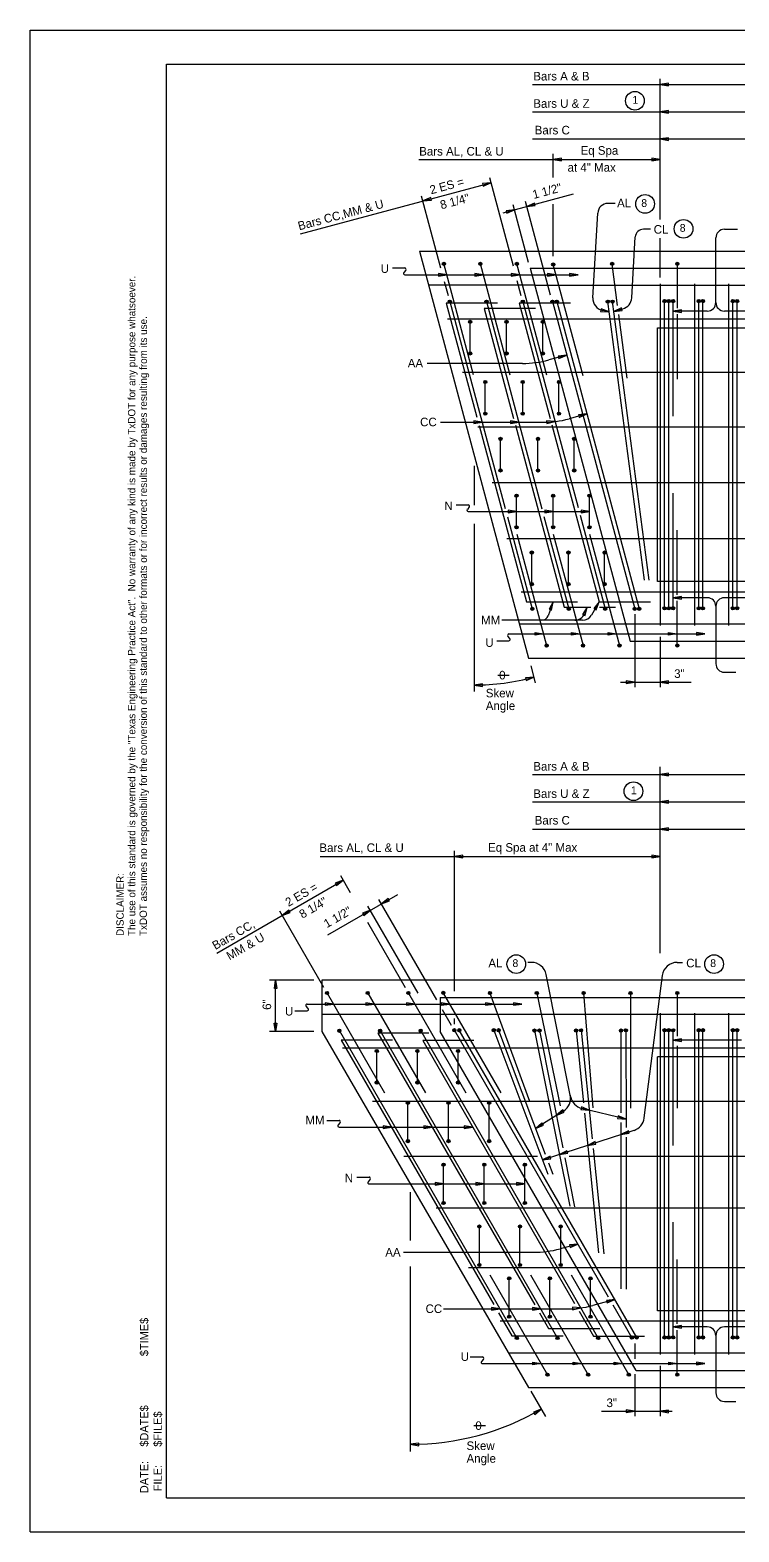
# Model space of a CAD drawing. Extents: x 1000 to 1069, y 1000 to 1045.
# Drawn here: x 1035 to 1045.38, y 1000 to 1022 of the extents above; entities that cross this region are included whole.
import ezdxf

# ---------------------------------------------------------------- set-up
doc = ezdxf.new("R2010")
doc.units = 0
for name, color, linetype in [('D_SHEET', 7, 'Continuous'), ('D_SHEET_TXT_SUB_CODE', 7, 'Continuous'), ('Working Level 1', 7, 'Continuous')]:
    doc.layers.add(name, color=color, linetype=linetype)

msp = doc.modelspace()

# ---------------------------------------------------------------- linework, layer by layer
at = {"layer": 'D_SHEET'}
for p, q in [((1035, 1022), (1069, 1022)), ((1035, 1000), (1035, 1022)), ((1037, 1000.5), (1037, 1021.5)), ((1037, 1021.5), (1068.5, 1021.5)), ((1037, 1000.5), (1068.5, 1000.5)), ((1035, 1000), (1069, 1000))]:
    msp.add_line(p, q, dxfattribs=at)
at = {"layer": 'Working Level 1'}
for p, q in [((1044.23, 1019.224), (1044.23, 1021.287)), ((1042.359, 1021.204), (1055.441, 1021.204)), ((1042.359, 1020.804), (1055.441, 1020.804)), ((1042.359, 1020.404), (1054.947, 1020.404)), ((1042.662, 1019.842), (1042.662, 1020.186)), ((1040.693, 1020.104), (1044.23, 1020.104)), ((1038.963, 1019.016), (1041.75, 1019.763)), ((1042.078, 1018.539), (1041.731, 1019.835)), ((1041.017, 1018.514), (1040.735, 1019.568)), ((1041.929, 1019.322), (1042.96, 1019.599)), ((1042.624, 1018.117), (1042.256, 1019.49)), ((1042.301, 1018.597), (1042.075, 1019.441)), ((1042.662, 1018.69), (1042.662, 1019.45)), ((1043.241, 1018.079), (1043.314, 1019.318)), ((1043.569, 1019.46), (1043.463, 1019.46)), ((1044.085, 1019.082), (1043.983, 1019.082)), ((1045.168, 1019.082), (1045.36, 1019.082)), ((1043.811, 1018.078), (1043.863, 1018.969)), ((1044.23, 1018.377), (1044.23, 1018.951)), ((1045.043, 1018.008), (1045.043, 1018.957)), ((1040.704, 1018.763), (1042.302, 1012.797)), ((1040.704, 1018.763), (1055.075, 1018.763)), ((1040.309, 1018.516), (1040.487, 1018.516)), ((1040.503, 1018.483), (1040.473, 1018.448)), ((1040.488, 1018.416), (1043.025, 1018.416)), ((1041.496, 1016.95), (1041.06, 1018.58)), ((1042.032, 1016.945), (1041.595, 1018.575)), ((1042.566, 1016.945), (1042.129, 1018.575)), ((1042.324, 1018.512), (1043.788, 1013.048)), ((1042.324, 1018.512), (1055.075, 1018.512)), ((1043.098, 1016.936), (1042.662, 1018.566)), ((1043.605, 1017.966), (1043.525, 1018.575)), ((1044.479, 1018.575), (1044.479, 1017.928)), ((1042.391, 1018.262), (1040.838, 1018.262)), ((1041.127, 1018.105), (1041.071, 1018.312)), ((1042.194, 1018.106), (1042.136, 1018.324)), ((1042.391, 1018.262), (1055.075, 1018.262)), ((1044.23, 1018.28), (1044.23, 1013.279)), ((1044.73, 1018.28), (1044.73, 1013.279)), ((1045.23, 1018.28), (1045.23, 1013.279)), ((1041.846, 1017.998), (1041.095, 1017.998)), ((1041.095, 1017.998), (1041.543, 1016.328)), ((1041.149, 1018.022), (1041.96, 1014.993)), ((1041.683, 1018.022), (1042.495, 1014.989)), ((1042.913, 1017.998), (1042.163, 1017.998)), ((1042.163, 1017.998), (1042.615, 1016.311)), ((1042.217, 1018.022), (1043.025, 1015.004)), ((1042.649, 1018.022), (1043.855, 1013.522)), ((1042.715, 1018.022), (1043.921, 1013.522)), ((1043.998, 1013.942), (1043.46, 1018.022)), ((1044.067, 1013.942), (1043.53, 1018.022)), ((1044.292, 1013.53), (1044.292, 1018.03)), ((1044.354, 1013.53), (1044.354, 1018.03)), ((1044.417, 1016.342), (1044.417, 1018.029)), ((1044.793, 1013.53), (1044.793, 1018.03)), ((1044.855, 1013.53), (1044.855, 1018.03)), ((1045.293, 1013.53), (1045.293, 1018.03)), ((1045.355, 1013.53), (1045.355, 1018.03)), ((1041.114, 1017.771), (1055.075, 1017.771)), ((1041.445, 1017.263), (1041.445, 1017.726)), ((1042.4, 1017.92), (1041.65, 1017.92)), ((1041.65, 1017.92), (1042.08, 1016.312)), ((1041.978, 1017.263), (1041.978, 1017.726)), ((1042.51, 1017.263), (1042.51, 1017.726)), ((1043.48, 1017.874), (1043.387, 1017.892)), ((1043.549, 1017.878), (1043.681, 1017.916)), ((1043.745, 1016.902), (1043.623, 1017.831)), ((1044.918, 1017.883), (1044.417, 1017.883)), ((1044.479, 1017.838), (1044.479, 1016.887)), ((1046.579, 1017.883), (1045.168, 1017.883)), ((1044.187, 1013.92), (1044.187, 1017.639)), ((1044.187, 1017.639), (1054.435, 1017.639)), ((1042.21, 1017.117), (1040.818, 1017.117)), ((1042.859, 1017.238), (1042.598, 1017.168)), ((1041.335, 1016.99), (1055.075, 1016.99)), ((1041.667, 1016.381), (1041.667, 1016.844)), ((1042.215, 1016.381), (1042.215, 1016.844)), ((1042.746, 1016.381), (1042.746, 1016.844)), ((1041.011, 1016.254), (1042.506, 1016.254)), ((1041.558, 1016.188), (1055.075, 1016.188)), ((1041.576, 1016.205), (1042.268, 1013.622)), ((1042.107, 1016.212), (1042.822, 1013.545)), ((1042.639, 1016.219), (1043.335, 1013.623)), ((1043.156, 1016.376), (1042.894, 1016.306)), ((1041.89, 1015.549), (1041.89, 1016.011)), ((1042.438, 1015.549), (1042.438, 1016.011)), ((1042.969, 1015.549), (1042.969, 1016.011)), ((1041.503, 1015.616), (1041.503, 1015.042)), ((1041.769, 1015.371), (1055.075, 1015.371)), ((1042.125, 1014.716), (1042.125, 1015.179)), ((1042.661, 1014.716), (1042.661, 1015.179)), ((1043.192, 1014.716), (1043.192, 1015.179)), ((1044.417, 1013.531), (1044.417, 1015.218)), ((1041.239, 1015.047), (1041.418, 1015.047)), ((1041.433, 1015.014), (1041.404, 1014.979)), ((1041.419, 1014.947), (1043.191, 1014.947)), ((1041.994, 1014.869), (1042.355, 1013.522)), ((1042.526, 1014.876), (1042.889, 1013.522)), ((1043.055, 1014.894), (1043.422, 1013.522)), ((1041.503, 1014.769), (1041.503, 1012.31)), ((1044.479, 1013.728), (1044.479, 1014.673)), ((1041.98, 1014.553), (1055.075, 1014.553)), ((1042.128, 1014.615), (1042.565, 1012.985)), ((1042.662, 1014.615), (1043.098, 1012.984)), ((1043.195, 1014.615), (1043.632, 1012.984)), ((1042.347, 1013.884), (1042.347, 1014.346)), ((1042.884, 1013.884), (1042.884, 1014.346)), ((1043.415, 1013.884), (1043.415, 1014.346)), ((1042.19, 1013.772), (1055.075, 1013.772)), ((1055.075, 1013.92), (1044.187, 1013.92)), ((1042.268, 1013.622), (1043.018, 1013.622)), ((1042.663, 1013.622), (1042.586, 1013.42)), ((1042.822, 1013.545), (1043.214, 1013.545)), ((1043.157, 1013.545), (1043.118, 1013.449)), ((1043.335, 1013.623), (1043.221, 1013.429)), ((1043.335, 1013.623), (1044.085, 1013.623)), ((1043.341, 1013.545), (1043.572, 1013.545)), ((1044.918, 1013.683), (1044.417, 1013.683)), ((1044.479, 1012.985), (1044.479, 1013.638)), ((1045.043, 1013.559), (1045.043, 1012.719)), ((1046.579, 1013.683), (1045.168, 1013.683)), ((1043.092, 1013.355), (1041.907, 1013.355)), ((1043.855, 1013.443), (1043.855, 1012.374)), ((1042.028, 1013.087), (1041.998, 1013.122)), ((1042.014, 1013.154), (1044.884, 1013.154)), ((1043.721, 1013.297), (1042.168, 1013.297)), ((1055.075, 1013.297), (1043.721, 1013.297)), ((1044.23, 1013.114), (1044.23, 1012.374)), ((1041.834, 1013.055), (1042.012, 1013.055)), ((1043.788, 1013.048), (1055.075, 1013.048)), ((1042.302, 1012.797), (1055.075, 1012.797)), ((1042.332, 1012.686), (1042.398, 1012.438)), ((1041.849, 1012.552), (1042.017, 1012.552)), ((1043.645, 1012.447), (1044.681, 1012.447)), ((1045.168, 1012.594), (1045.338, 1012.594)), ((1044.23, 1008.479), (1044.23, 1011.207)), ((1042.359, 1011.095), (1055.441, 1011.095)), ((1042.359, 1010.695), (1055.441, 1010.695)), ((1042.359, 1010.295), (1054.947, 1010.295)), ((1039.251, 1009.895), (1044.23, 1009.895)), ((1041.214, 1007.921), (1041.214, 1009.977)), ((1039.693, 1009.361), (1039.549, 1009.611)), ((1037.733, 1008.476), (1039.587, 1009.546)), ((1039.362, 1008.748), (1040.385, 1009.338)), ((1040.685, 1007.89), (1039.948, 1009.168)), ((1040.957, 1007.795), (1040.11, 1009.262)), ((1039.303, 1007.974), (1038.656, 1009.095)), ((1040.497, 1007.97), (1039.945, 1008.925)), ((1042.343, 1008.343), (1042.292, 1008.343)), ((1044.476, 1008.343), (1044.554, 1008.343)), ((1039.157, 1008.082), (1038.507, 1008.082)), ((1038.596, 1007.332), (1038.596, 1008.082)), ((1055.075, 1008.082), (1039.274, 1008.082)), ((1039.274, 1008.082), (1039.274, 1007.332)), ((1039.274, 1008.082), (1039.274, 1008.082)), ((1042.917, 1006.374), (1042.557, 1008.167)), ((1043.994, 1006.064), (1044.26, 1008.152)), ((1039.349, 1007.894), (1040.193, 1006.433)), ((1039.945, 1007.894), (1040.789, 1006.433)), ((1040.54, 1007.894), (1041.384, 1006.433)), ((1041.008, 1007.831), (1055.075, 1007.831)), ((1041.008, 1007.831), (1041.008, 1007.332)), ((1041.049, 1007.894), (1041.892, 1006.433)), ((1041.735, 1007.894), (1042.316, 1006.31)), ((1042.421, 1007.894), (1042.763, 1006.242)), ((1043.107, 1007.894), (1043.24, 1006.212)), ((1043.793, 1007.894), (1043.793, 1006.206)), ((1044.479, 1007.894), (1044.479, 1007.262)), ((1038.88, 1007.633), (1039.058, 1007.633)), ((1039.073, 1007.666), (1039.044, 1007.701)), ((1039.059, 1007.733), (1042.2, 1007.733)), ((1041.174, 1007.419), (1041.041, 1007.649)), ((1044.23, 1007.6), (1044.23, 1002.599)), ((1044.73, 1007.6), (1044.73, 1002.599)), ((1045.23, 1007.6), (1045.23, 1002.599)), ((1041.008, 1007.582), (1039.274, 1007.582)), ((1055.075, 1007.581), (1041.008, 1007.582)), ((1041.214, 1007.44), (1041.214, 1007.521)), ((1039.157, 1007.332), (1038.507, 1007.332)), ((1039.274, 1007.332), (1042.299, 1002.116)), ((1039.53, 1007.341), (1042.128, 1002.841)), ((1040.307, 1007.204), (1039.557, 1007.204)), ((1039.557, 1007.204), (1041.791, 1003.333)), ((1040.842, 1007.308), (1040.092, 1007.308)), ((1040.092, 1007.308), (1042.392, 1003.325)), ((1040.126, 1007.341), (1042.724, 1002.841)), ((1040.721, 1007.341), (1043.319, 1002.841)), ((1041.5, 1007.2), (1040.75, 1007.2)), ((1040.75, 1007.2), (1042.975, 1003.346)), ((1043.874, 1002.367), (1041.008, 1007.332)), ((1043.472, 1003.438), (1041.214, 1007.349)), ((1043.884, 1002.849), (1041.286, 1007.349)), ((1041.791, 1007.349), (1042.584, 1005.243)), ((1041.862, 1007.349), (1042.545, 1005.534)), ((1042.387, 1007.344), (1042.905, 1004.774)), ((1042.46, 1007.345), (1042.802, 1005.626)), ((1042.997, 1007.344), (1043.103, 1006.284)), ((1043.069, 1007.348), (1043.231, 1005.759)), ((1043.654, 1007.344), (1043.654, 1006.139)), ((1043.726, 1007.348), (1043.728, 1005.924)), ((1044.292, 1002.849), (1044.292, 1007.349)), ((1044.354, 1002.849), (1044.354, 1007.349)), ((1044.417, 1005.661), (1044.417, 1007.348)), ((1045.418, 1007.202), (1044.417, 1007.202)), ((1044.793, 1002.849), (1044.793, 1007.349)), ((1044.855, 1002.849), (1044.855, 1007.349)), ((1045.293, 1002.849), (1045.293, 1007.349)), ((1045.355, 1002.849), (1045.355, 1007.349)), ((1039.577, 1007.09), (1055.075, 1007.09)), ((1040.077, 1006.583), (1040.077, 1007.045)), ((1040.672, 1006.583), (1040.672, 1007.045)), ((1041.268, 1006.583), (1041.268, 1007.045)), ((1044.187, 1003.24), (1044.187, 1006.959)), ((1054.435, 1006.959), (1044.187, 1006.959)), ((1044.479, 1007.122), (1044.479, 1006.206)), ((1040.015, 1006.31), (1055.075, 1006.31)), ((1040.533, 1005.725), (1040.533, 1006.287)), ((1041.128, 1005.725), (1041.128, 1006.287)), ((1041.724, 1005.725), (1041.724, 1006.287)), ((1042.815, 1006.17), (1042.403, 1005.91)), ((1043.728, 1006.045), (1043.079, 1006.205)), ((1043.118, 1006.133), (1043.323, 1004.091)), ((1039.347, 1006.029), (1039.525, 1006.029)), ((1039.541, 1005.996), (1039.512, 1005.962)), ((1039.527, 1005.93), (1041.483, 1005.93)), ((1042.506, 1005.449), (1043.845, 1005.883)), ((1043.654, 1005.998), (1043.654, 1003.562)), ((1043.728, 1005.783), (1043.73, 1003.554)), ((1040.474, 1005.507), (1042.431, 1005.507)), ((1042.593, 1005.406), (1042.655, 1005.243)), ((1042.831, 1005.482), (1042.974, 1004.763)), ((1042.893, 1005.507), (1055.075, 1005.507)), ((1043.246, 1005.616), (1043.403, 1004.076)), ((1039.786, 1005.199), (1039.965, 1005.199)), ((1041.056, 1004.818), (1041.056, 1005.38)), ((1041.652, 1004.818), (1041.652, 1005.38)), ((1042.247, 1004.818), (1042.247, 1005.38)), ((1039.98, 1005.166), (1039.951, 1005.131)), ((1039.966, 1005.099), (1042.247, 1005.099)), ((1040.569, 1004.976), (1040.569, 1004.27)), ((1040.945, 1004.749), (1055.075, 1004.749)), ((1044.417, 1002.85), (1044.417, 1004.537)), ((1041.58, 1003.911), (1041.58, 1004.474)), ((1042.175, 1003.911), (1042.175, 1004.474)), ((1042.771, 1003.911), (1042.771, 1004.474)), ((1040.468, 1004.096), (1042.373, 1004.096)), ((1043.022, 1004.218), (1042.761, 1004.147)), ((1040.569, 1003.887), (1040.569, 1001.178)), ((1041.419, 1003.872), (1055.075, 1003.872)), ((1044.479, 1003.047), (1044.479, 1003.992)), ((1041.733, 1003.765), (1042.577, 1002.304)), ((1042.018, 1003.153), (1042.018, 1003.715)), ((1042.329, 1003.765), (1043.172, 1002.304)), ((1042.613, 1003.153), (1042.613, 1003.715)), ((1042.924, 1003.765), (1043.768, 1002.304)), ((1043.208, 1003.153), (1043.208, 1003.715)), ((1041.053, 1003.266), (1042.852, 1003.266)), ((1041.861, 1003.212), (1042.057, 1002.873)), ((1042.46, 1003.208), (1042.592, 1002.978)), ((1043.041, 1003.232), (1043.25, 1002.87)), ((1043.564, 1003.404), (1043.24, 1003.317)), ((1043.814, 1002.847), (1043.539, 1003.322)), ((1055.075, 1003.24), (1044.187, 1003.24)), ((1041.884, 1003.091), (1055.075, 1003.091)), ((1042.592, 1002.978), (1043.342, 1002.978)), ((1044.918, 1003.003), (1044.417, 1003.003)), ((1046.579, 1003.003), (1045.168, 1003.003)), ((1042.057, 1002.873), (1042.807, 1002.873)), ((1043.25, 1002.87), (1044, 1002.87)), ((1043.855, 1002.762), (1043.855, 1002.534)), ((1044.479, 1002.304), (1044.479, 1002.957)), ((1045.043, 1002.878), (1045.043, 1002.038)), ((1041.446, 1002.565), (1041.624, 1002.565)), ((1043.73, 1002.617), (1042.008, 1002.617)), ((1055.075, 1002.617), (1043.73, 1002.617)), ((1041.639, 1002.533), (1041.61, 1002.498)), ((1041.625, 1002.466), (1044.884, 1002.466)), ((1043.874, 1002.367), (1055.075, 1002.367)), ((1044.23, 1002.433), (1044.23, 1001.694)), ((1044.518, 1002.367), (1044.518, 1002.367)), ((1042.299, 1002.116), (1042.299, 1002.116)), ((1042.299, 1002.116), (1042.302, 1002.116)), ((1042.302, 1002.116), (1055.075, 1002.116)), ((1043.855, 1002.312), (1043.855, 1001.694)), ((1042.333, 1002.063), (1042.55, 1001.692)), ((1045.168, 1001.913), (1045.338, 1001.913)), ((1043.369, 1001.767), (1044.405, 1001.767)), ((1041.5, 1001.559), (1041.669, 1001.559))]:
    msp.add_line(p, q, dxfattribs=at)
for points in [[(1044.23, 1021.204), (1044.352, 1021.184), (1044.352, 1021.222)], [(1044.23, 1020.804), (1044.352, 1020.784), (1044.352, 1020.822)], [(1044.23, 1020.404), (1044.352, 1020.384), (1044.352, 1020.422)], [(1042.662, 1020.104), (1042.784, 1020.084), (1042.784, 1020.122)], [(1044.23, 1020.104), (1044.107, 1020.124), (1044.107, 1020.085)], [(1041.75, 1019.763), (1041.626, 1019.75), (1041.637, 1019.713)], [(1040.754, 1019.496), (1040.877, 1019.508), (1040.867, 1019.546)], [(1042.094, 1019.367), (1041.971, 1019.354), (1041.981, 1019.317)], [(1042.276, 1019.415), (1042.399, 1019.428), (1042.389, 1019.465)], [(1041.104, 1018.416), (1040.981, 1018.436), (1040.981, 1018.397)], [(1041.637, 1018.416), (1041.515, 1018.436), (1041.515, 1018.397)], [(1042.171, 1018.416), (1042.048, 1018.436), (1042.048, 1018.397)], [(1042.702, 1018.416), (1042.579, 1018.436), (1042.579, 1018.397)], [(1043.025, 1018.416), (1042.902, 1018.436), (1042.902, 1018.397)], [(1043.48, 1017.874), (1043.363, 1017.917), (1043.356, 1017.878)], [(1043.549, 1017.878), (1043.672, 1017.893), (1043.661, 1017.93)], [(1044.417, 1017.883), (1044.539, 1017.863), (1044.539, 1017.902)], [(1042.859, 1017.238), (1042.736, 1017.225), (1042.746, 1017.188)], [(1041.622, 1016.254), (1041.5, 1016.274), (1041.5, 1016.236)], [(1042.156, 1016.254), (1042.034, 1016.274), (1042.034, 1016.236)], [(1042.687, 1016.265), (1042.563, 1016.276), (1042.566, 1016.237)], [(1043.156, 1016.376), (1043.032, 1016.363), (1043.042, 1016.326)], [(1042.125, 1014.947), (1042.003, 1014.967), (1042.003, 1014.929)], [(1042.661, 1014.947), (1042.538, 1014.967), (1042.538, 1014.929)], [(1043.191, 1014.947), (1043.069, 1014.967), (1043.069, 1014.929)], [(1042.663, 1013.622), (1042.601, 1013.515), (1042.637, 1013.501)], [(1043.157, 1013.545), (1043.092, 1013.439), (1043.128, 1013.425)], [(1043.335, 1013.623), (1043.255, 1013.528), (1043.289, 1013.508)], [(1044.417, 1013.683), (1044.539, 1013.663), (1044.539, 1013.702)], [(1042.52, 1013.154), (1042.397, 1013.134), (1042.397, 1013.173)], [(1043.054, 1013.154), (1042.931, 1013.134), (1042.931, 1013.173)], [(1043.588, 1013.154), (1043.465, 1013.134), (1043.465, 1013.173)], [(1044.472, 1013.154), (1044.35, 1013.134), (1044.35, 1013.173)], [(1044.884, 1013.154), (1044.762, 1013.174), (1044.762, 1013.136)], [(1042.378, 1012.522), (1042.255, 1012.509), (1042.265, 1012.472)], [(1043.855, 1012.447), (1043.732, 1012.467), (1043.732, 1012.428)], [(1044.23, 1012.447), (1044.352, 1012.427), (1044.352, 1012.466)], [(1041.503, 1012.406), (1041.625, 1012.386), (1041.625, 1012.425)], [(1044.23, 1011.095), (1044.352, 1011.075), (1044.352, 1011.114)], [(1044.23, 1010.695), (1044.352, 1010.675), (1044.352, 1010.714)], [(1044.23, 1010.295), (1044.352, 1010.275), (1044.352, 1010.314)], [(1041.214, 1009.895), (1041.337, 1009.875), (1041.337, 1009.914)], [(1044.23, 1009.895), (1044.107, 1009.915), (1044.107, 1009.876)], [(1039.587, 1009.546), (1039.47, 1009.502), (1039.49, 1009.468)], [(1040.146, 1009.2), (1040.262, 1009.244), (1040.243, 1009.277)], [(1038.694, 1009.03), (1038.81, 1009.074), (1038.79, 1009.108)], [(1039.984, 1009.106), (1039.867, 1009.062), (1039.887, 1009.029)], [(1038.596, 1008.082), (1038.616, 1007.959), (1038.578, 1007.959)], [(1039.443, 1007.733), (1039.32, 1007.753), (1039.32, 1007.714)], [(1040.038, 1007.733), (1039.916, 1007.753), (1039.916, 1007.714)], [(1040.634, 1007.733), (1040.511, 1007.753), (1040.511, 1007.714)], [(1041.142, 1007.733), (1041.019, 1007.753), (1041.019, 1007.714)], [(1041.794, 1007.733), (1041.671, 1007.753), (1041.671, 1007.714)], [(1042.2, 1007.733), (1042.078, 1007.753), (1042.078, 1007.714)], [(1038.596, 1007.332), (1038.576, 1007.454), (1038.615, 1007.454)], [(1044.417, 1007.202), (1044.539, 1007.182), (1044.539, 1007.221)], [(1042.707, 1006.102), (1042.822, 1006.151), (1042.801, 1006.183)], [(1043.188, 1006.178), (1043.074, 1006.227), (1043.065, 1006.189)], [(1043.728, 1006.045), (1043.614, 1006.093), (1043.604, 1006.056)], [(1040.292, 1005.93), (1040.169, 1005.95), (1040.169, 1005.911)], [(1040.888, 1005.93), (1040.766, 1005.95), (1040.766, 1005.911)], [(1041.482, 1005.93), (1041.359, 1005.95), (1041.359, 1005.911)], [(1042.403, 1005.91), (1042.518, 1005.959), (1042.497, 1005.992)], [(1043.654, 1005.821), (1043.776, 1005.84), (1043.764, 1005.877)], [(1043.166, 1005.663), (1043.288, 1005.682), (1043.276, 1005.718)], [(1042.506, 1005.449), (1042.629, 1005.467), (1042.617, 1005.504)], [(1042.753, 1005.529), (1042.875, 1005.548), (1042.863, 1005.584)], [(1041.057, 1005.099), (1040.934, 1005.119), (1040.934, 1005.08)], [(1041.652, 1005.099), (1041.53, 1005.119), (1041.53, 1005.08)], [(1042.247, 1005.099), (1042.125, 1005.119), (1042.125, 1005.08)], [(1043.022, 1004.217), (1042.899, 1004.205), (1042.909, 1004.168)], [(1041.879, 1003.266), (1041.757, 1003.286), (1041.757, 1003.247)], [(1042.479, 1003.266), (1042.356, 1003.286), (1042.356, 1003.247)], [(1043.065, 1003.281), (1042.942, 1003.292), (1042.945, 1003.253)], [(1043.564, 1003.404), (1043.44, 1003.392), (1043.45, 1003.354)], [(1044.417, 1003.003), (1044.539, 1002.983), (1044.539, 1003.022)], [(1042.483, 1002.466), (1042.361, 1002.446), (1042.361, 1002.485)], [(1043.079, 1002.466), (1042.956, 1002.446), (1042.956, 1002.485)], [(1043.674, 1002.466), (1043.552, 1002.446), (1043.552, 1002.485)], [(1044.479, 1002.466), (1044.356, 1002.446), (1044.356, 1002.485)], [(1044.884, 1002.466), (1044.762, 1002.486), (1044.762, 1002.447)], [(1042.487, 1001.8), (1042.371, 1001.756), (1042.39, 1001.723)], [(1043.855, 1001.767), (1043.732, 1001.787), (1043.732, 1001.748)], [(1044.23, 1001.767), (1044.352, 1001.747), (1044.352, 1001.785)], [(1040.569, 1001.284), (1040.692, 1001.264), (1040.692, 1001.302)]]:
    msp.add_lwpolyline(points, close=True, dxfattribs=at)
for centre, radius in [((1043.858, 1020.964), 0.137), ((1044.007, 1019.453), 0.137), ((1044.57, 1019.088), 0.137), ((1041.061, 1018.575), 0.0235), ((1041.595, 1018.575), 0.0235), ((1042.129, 1018.575), 0.0235), ((1043.525, 1018.575), 0.0235), ((1044.479, 1018.575), 0.0235), ((1041.061, 1018.575), 0.0188), ((1041.061, 1018.575), 0.0141), ((1041.061, 1018.575), 0.00941), ((1041.061, 1018.575), 0.0047), ((1041.595, 1018.575), 0.0188), ((1041.595, 1018.575), 0.0141), ((1041.595, 1018.575), 0.00941), ((1041.595, 1018.575), 0.0047), ((1042.129, 1018.575), 0.0188), ((1042.129, 1018.575), 0.0141), ((1042.129, 1018.575), 0.00941), ((1042.129, 1018.575), 0.0047), ((1042.662, 1018.566), 0.0235), ((1042.662, 1018.566), 0.0188), ((1042.662, 1018.566), 0.0141), ((1042.662, 1018.566), 0.00941), ((1042.662, 1018.566), 0.0047), ((1043.525, 1018.575), 0.0188), ((1043.525, 1018.575), 0.0141), ((1043.525, 1018.575), 0.00941), ((1043.525, 1018.575), 0.0047), ((1044.479, 1018.575), 0.0188), ((1044.479, 1018.575), 0.0141), ((1044.479, 1018.575), 0.00941), ((1044.479, 1018.575), 0.0047), ((1041.149, 1018.022), 0.0235), ((1041.149, 1018.022), 0.0188), ((1041.149, 1018.022), 0.0141), ((1041.149, 1018.022), 0.00941), ((1041.149, 1018.022), 0.0047), ((1041.683, 1018.022), 0.0235), ((1041.683, 1018.022), 0.0188), ((1041.683, 1018.022), 0.0141), ((1041.683, 1018.022), 0.00941), ((1041.683, 1018.022), 0.0047), ((1042.217, 1018.022), 0.0235), ((1042.217, 1018.022), 0.0188), ((1042.217, 1018.022), 0.0141), ((1042.217, 1018.022), 0.00941), ((1042.217, 1018.022), 0.0047), ((1042.649, 1018.022), 0.0235), ((1042.649, 1018.022), 0.0188), ((1042.649, 1018.022), 0.0141), ((1042.649, 1018.022), 0.00941), ((1042.649, 1018.022), 0.0047), ((1042.715, 1018.022), 0.0235), ((1042.715, 1018.022), 0.0188), ((1042.715, 1018.022), 0.0141), ((1042.715, 1018.022), 0.00941), ((1042.715, 1018.022), 0.0047), ((1043.46, 1018.022), 0.0235), ((1043.46, 1018.022), 0.0188), ((1043.46, 1018.022), 0.0141), ((1043.46, 1018.022), 0.00941), ((1043.46, 1018.022), 0.0047), ((1043.53, 1018.022), 0.0235), ((1043.53, 1018.022), 0.0188), ((1043.53, 1018.022), 0.0141), ((1043.53, 1018.022), 0.00941), ((1043.53, 1018.022), 0.0047), ((1044.292, 1018.03), 0.0235), ((1044.292, 1018.03), 0.0188), ((1044.292, 1018.03), 0.0141), ((1044.292, 1018.03), 0.00941), ((1044.292, 1018.03), 0.0047), ((1044.354, 1018.03), 0.0235), ((1044.354, 1018.03), 0.0188), ((1044.354, 1018.03), 0.0141), ((1044.354, 1018.03), 0.00941), ((1044.354, 1018.03), 0.0047), ((1044.417, 1018.029), 0.0235), ((1044.417, 1018.029), 0.0188), ((1044.417, 1018.029), 0.0141), ((1044.417, 1018.029), 0.00941), ((1044.417, 1018.029), 0.0047), ((1044.793, 1018.03), 0.0235), ((1044.793, 1018.03), 0.0188), ((1044.793, 1018.03), 0.0141), ((1044.793, 1018.03), 0.00941), ((1044.793, 1018.03), 0.0047), ((1044.855, 1018.03), 0.0235), ((1044.855, 1018.03), 0.0188), ((1044.855, 1018.03), 0.0141), ((1044.855, 1018.03), 0.00941), ((1044.855, 1018.03), 0.0047), ((1045.293, 1018.03), 0.0235), ((1045.293, 1018.03), 0.0188), ((1045.293, 1018.03), 0.0141), ((1045.293, 1018.03), 0.00941), ((1045.293, 1018.03), 0.0047), ((1045.355, 1018.03), 0.0235), ((1045.355, 1018.03), 0.0188), ((1045.355, 1018.03), 0.0141), ((1045.355, 1018.03), 0.00941), ((1045.355, 1018.03), 0.0047), ((1041.445, 1017.726), 0.0235), ((1041.445, 1017.726), 0.0188), ((1041.445, 1017.726), 0.0141), ((1041.445, 1017.726), 0.00941), ((1041.445, 1017.726), 0.0047), ((1041.978, 1017.726), 0.0235), ((1041.978, 1017.726), 0.0188), ((1041.978, 1017.726), 0.0141), ((1041.978, 1017.726), 0.00941), ((1041.978, 1017.726), 0.0047), ((1042.51, 1017.726), 0.0235), ((1042.51, 1017.726), 0.0188), ((1042.51, 1017.726), 0.0141), ((1042.51, 1017.726), 0.00941), ((1042.51, 1017.726), 0.0047), ((1041.445, 1017.263), 0.0235), ((1041.445, 1017.263), 0.0188), ((1041.978, 1017.263), 0.0235), ((1041.978, 1017.263), 0.0188), ((1042.509, 1017.263), 0.0235), ((1042.509, 1017.263), 0.0188), ((1041.445, 1017.263), 0.0141), ((1041.445, 1017.263), 0.00941), ((1041.445, 1017.263), 0.0047), ((1041.978, 1017.263), 0.0141), ((1041.978, 1017.263), 0.00941), ((1041.978, 1017.263), 0.0047), ((1042.509, 1017.263), 0.0141), ((1042.509, 1017.263), 0.00941), ((1042.509, 1017.263), 0.0047), ((1041.667, 1016.844), 0.0235), ((1041.667, 1016.844), 0.0188), ((1041.667, 1016.844), 0.0141), ((1041.667, 1016.844), 0.00941), ((1041.667, 1016.844), 0.0047), ((1042.215, 1016.844), 0.0235), ((1042.215, 1016.844), 0.0188), ((1042.215, 1016.844), 0.0141), ((1042.215, 1016.844), 0.00941), ((1042.215, 1016.844), 0.0047), ((1042.746, 1016.844), 0.0235), ((1042.746, 1016.844), 0.0188), ((1042.746, 1016.844), 0.0141), ((1042.746, 1016.844), 0.00941), ((1042.746, 1016.844), 0.0047), ((1041.667, 1016.381), 0.0235), ((1041.667, 1016.381), 0.0188), ((1042.215, 1016.381), 0.0235), ((1042.215, 1016.381), 0.0188), ((1042.746, 1016.381), 0.0235), ((1042.746, 1016.381), 0.0188), ((1041.667, 1016.381), 0.0141), ((1041.667, 1016.381), 0.00941), ((1041.667, 1016.381), 0.0047), ((1042.215, 1016.381), 0.0141), ((1042.215, 1016.381), 0.00941), ((1042.215, 1016.381), 0.0047), ((1042.746, 1016.381), 0.0141), ((1042.746, 1016.381), 0.00941), ((1042.746, 1016.381), 0.0047), ((1041.89, 1016.011), 0.0235), ((1041.89, 1016.011), 0.0188), ((1041.89, 1016.011), 0.0141), ((1041.89, 1016.011), 0.00941), ((1041.89, 1016.011), 0.0047), ((1042.438, 1016.011), 0.0235), ((1042.438, 1016.011), 0.0188), ((1042.438, 1016.011), 0.0141), ((1042.438, 1016.011), 0.00941), ((1042.438, 1016.011), 0.0047), ((1042.969, 1016.011), 0.0235), ((1042.969, 1016.011), 0.0188), ((1042.969, 1016.011), 0.0141), ((1042.969, 1016.011), 0.00941), ((1042.969, 1016.011), 0.0047), ((1041.89, 1015.549), 0.0235), ((1041.89, 1015.549), 0.0188), ((1041.89, 1015.549), 0.0141), ((1041.89, 1015.549), 0.00941), ((1041.89, 1015.549), 0.0047), ((1042.438, 1015.548), 0.0235), ((1042.438, 1015.548), 0.0188), ((1042.438, 1015.548), 0.0141), ((1042.438, 1015.548), 0.00941), ((1042.438, 1015.548), 0.0047), ((1042.969, 1015.549), 0.0235), ((1042.969, 1015.549), 0.0188), ((1042.969, 1015.549), 0.0141), ((1042.969, 1015.549), 0.00941), ((1042.969, 1015.549), 0.0047), ((1042.125, 1015.179), 0.0235), ((1042.125, 1015.179), 0.0188), ((1042.125, 1015.179), 0.0141), ((1042.125, 1015.179), 0.00941), ((1042.125, 1015.179), 0.0047), ((1042.661, 1015.179), 0.0235), ((1042.661, 1015.179), 0.0188), ((1042.661, 1015.179), 0.0141), ((1042.661, 1015.179), 0.00941), ((1042.661, 1015.179), 0.0047), ((1043.192, 1015.179), 0.0235), ((1043.192, 1015.179), 0.0188), ((1043.192, 1015.179), 0.0141), ((1043.192, 1015.179), 0.00941), ((1043.192, 1015.179), 0.0047), ((1042.125, 1014.716), 0.0235), ((1042.125, 1014.716), 0.0188), ((1042.125, 1014.716), 0.0141), ((1042.125, 1014.716), 0.00941), ((1042.125, 1014.716), 0.0047), ((1042.661, 1014.716), 0.0235), ((1042.661, 1014.716), 0.0188), ((1042.661, 1014.716), 0.0141), ((1042.661, 1014.716), 0.00941), ((1042.661, 1014.716), 0.0047), ((1043.192, 1014.716), 0.0235), ((1043.192, 1014.716), 0.0188), ((1043.192, 1014.716), 0.0141), ((1043.192, 1014.716), 0.00941), ((1043.192, 1014.716), 0.0047), ((1042.347, 1014.346), 0.0235), ((1042.347, 1014.346), 0.0188), ((1042.347, 1014.346), 0.0141), ((1042.347, 1014.346), 0.00941), ((1042.347, 1014.346), 0.0047), ((1042.884, 1014.346), 0.0235), ((1042.884, 1014.346), 0.0188), ((1042.884, 1014.346), 0.0141), ((1042.884, 1014.346), 0.00941), ((1042.884, 1014.346), 0.0047), ((1043.415, 1014.346), 0.0235), ((1043.415, 1014.346), 0.0188), ((1043.415, 1014.346), 0.0141), ((1043.415, 1014.346), 0.00941), ((1043.415, 1014.346), 0.0047), ((1042.347, 1013.884), 0.0235), ((1042.347, 1013.884), 0.0188), ((1042.347, 1013.884), 0.0141), ((1042.347, 1013.884), 0.00941), ((1042.347, 1013.884), 0.0047), ((1042.884, 1013.884), 0.0235), ((1042.884, 1013.884), 0.0188), ((1042.884, 1013.884), 0.0141), ((1042.884, 1013.884), 0.00941), ((1042.884, 1013.884), 0.0047), ((1043.415, 1013.884), 0.0235), ((1043.415, 1013.884), 0.0188), ((1043.415, 1013.884), 0.0141), ((1043.415, 1013.884), 0.00941), ((1043.415, 1013.884), 0.0047), ((1042.355, 1013.522), 0.0235), ((1042.355, 1013.522), 0.0188), ((1042.889, 1013.522), 0.0235), ((1042.889, 1013.522), 0.0188), ((1043.422, 1013.522), 0.0235), ((1043.422, 1013.522), 0.0188), ((1043.855, 1013.522), 0.0235), ((1043.855, 1013.522), 0.0188), ((1043.921, 1013.522), 0.0235), ((1043.921, 1013.522), 0.0188), ((1044.292, 1013.53), 0.0235), ((1044.292, 1013.53), 0.0188), ((1044.292, 1013.53), 0.0141), ((1044.292, 1013.53), 0.00941), ((1044.354, 1013.53), 0.0235), ((1044.354, 1013.53), 0.0188), ((1044.354, 1013.53), 0.0141), ((1044.354, 1013.53), 0.00941), ((1044.417, 1013.531), 0.0235), ((1044.417, 1013.531), 0.0188), ((1044.417, 1013.531), 0.0141), ((1044.417, 1013.531), 0.00941), ((1044.793, 1013.53), 0.0235), ((1044.793, 1013.53), 0.0188), ((1044.793, 1013.53), 0.0141), ((1044.793, 1013.53), 0.00941), ((1044.855, 1013.53), 0.0235), ((1044.855, 1013.53), 0.0188), ((1044.855, 1013.53), 0.0141), ((1044.855, 1013.53), 0.00941), ((1045.293, 1013.53), 0.0235), ((1045.293, 1013.53), 0.0188), ((1045.293, 1013.53), 0.0141), ((1045.293, 1013.53), 0.00941), ((1045.355, 1013.53), 0.0235), ((1045.355, 1013.53), 0.0188), ((1045.355, 1013.53), 0.0141), ((1045.355, 1013.53), 0.00941), ((1042.355, 1013.522), 0.0141), ((1042.355, 1013.522), 0.00941), ((1042.355, 1013.522), 0.0047), ((1042.889, 1013.522), 0.0141), ((1042.889, 1013.522), 0.00941), ((1042.889, 1013.522), 0.0047), ((1043.422, 1013.522), 0.0141), ((1043.422, 1013.522), 0.00941), ((1043.422, 1013.522), 0.0047), ((1043.855, 1013.522), 0.0141), ((1043.855, 1013.522), 0.00941), ((1043.855, 1013.522), 0.0047), ((1043.921, 1013.522), 0.0141), ((1043.921, 1013.522), 0.00941), ((1043.921, 1013.522), 0.0047), ((1044.292, 1013.53), 0.0047), ((1044.354, 1013.53), 0.0047), ((1044.417, 1013.531), 0.0047), ((1044.793, 1013.53), 0.0047), ((1044.855, 1013.53), 0.0047), ((1045.293, 1013.53), 0.0047), ((1045.355, 1013.53), 0.0047), ((1042.565, 1012.984), 0.0235), ((1042.565, 1012.984), 0.0188), ((1042.565, 1012.984), 0.0141), ((1042.565, 1012.984), 0.00941), ((1042.565, 1012.984), 0.0047), ((1043.098, 1012.984), 0.0235), ((1043.098, 1012.984), 0.0188), ((1043.098, 1012.984), 0.0141), ((1043.098, 1012.984), 0.00941), ((1043.098, 1012.984), 0.0047), ((1043.632, 1012.984), 0.0235), ((1043.632, 1012.984), 0.0188), ((1043.632, 1012.984), 0.0141), ((1043.632, 1012.984), 0.00941), ((1043.632, 1012.984), 0.0047), ((1044.479, 1012.985), 0.0235), ((1044.479, 1012.985), 0.0188), ((1044.479, 1012.985), 0.0141), ((1044.479, 1012.985), 0.00941), ((1044.479, 1012.985), 0.0047), ((1043.837, 1010.85), 0.137), ((1042.121, 1008.318), 0.137), ((1045.017, 1008.318), 0.137), ((1039.349, 1007.894), 0.0235), ((1039.349, 1007.894), 0.0188), ((1039.349, 1007.894), 0.0141), ((1039.349, 1007.894), 0.00941), ((1039.349, 1007.894), 0.0047), ((1039.945, 1007.894), 0.0235), ((1039.945, 1007.894), 0.0188), ((1039.945, 1007.894), 0.0141), ((1039.945, 1007.894), 0.00941), ((1039.945, 1007.894), 0.0047), ((1040.54, 1007.894), 0.0235), ((1040.54, 1007.894), 0.0188), ((1040.54, 1007.894), 0.0141), ((1040.54, 1007.894), 0.00941), ((1040.54, 1007.894), 0.0047), ((1041.052, 1007.897), 0.0235), ((1041.052, 1007.897), 0.0188), ((1041.052, 1007.897), 0.0141), ((1041.052, 1007.897), 0.00941), ((1041.052, 1007.897), 0.0047), ((1041.735, 1007.894), 0.0235), ((1041.735, 1007.894), 0.0188), ((1041.735, 1007.894), 0.0141), ((1041.735, 1007.894), 0.00941), ((1041.735, 1007.894), 0.0047), ((1042.421, 1007.894), 0.0235), ((1042.421, 1007.894), 0.0188), ((1042.421, 1007.894), 0.0141), ((1042.421, 1007.894), 0.00941), ((1042.421, 1007.894), 0.0047), ((1043.107, 1007.894), 0.0235), ((1043.107, 1007.894), 0.0188), ((1043.107, 1007.894), 0.0141), ((1043.107, 1007.894), 0.00941), ((1043.107, 1007.894), 0.0047), ((1043.793, 1007.894), 0.0235), ((1043.793, 1007.894), 0.0188), ((1043.793, 1007.894), 0.0141), ((1043.793, 1007.894), 0.00941), ((1043.793, 1007.894), 0.0047), ((1044.479, 1007.894), 0.0235), ((1044.479, 1007.894), 0.0188), ((1044.479, 1007.894), 0.0141), ((1044.479, 1007.894), 0.00941), ((1044.479, 1007.894), 0.0047), ((1039.53, 1007.341), 0.0235), ((1039.53, 1007.341), 0.0188), ((1039.53, 1007.341), 0.0141), ((1039.53, 1007.341), 0.00941), ((1039.53, 1007.341), 0.0047), ((1040.126, 1007.341), 0.0235), ((1040.126, 1007.341), 0.0188), ((1040.126, 1007.341), 0.0141), ((1040.126, 1007.341), 0.00941), ((1040.126, 1007.341), 0.0047), ((1040.721, 1007.341), 0.0235), ((1040.721, 1007.341), 0.0188), ((1040.721, 1007.341), 0.0141), ((1040.721, 1007.341), 0.00941), ((1040.721, 1007.341), 0.0047), ((1041.214, 1007.349), 0.0235), ((1041.214, 1007.349), 0.0188), ((1041.214, 1007.349), 0.0141), ((1041.214, 1007.349), 0.00941), ((1041.214, 1007.349), 0.0047), ((1041.286, 1007.349), 0.0235), ((1041.286, 1007.349), 0.0188), ((1041.286, 1007.349), 0.0141), ((1041.286, 1007.349), 0.00941), ((1041.286, 1007.349), 0.0047), ((1041.791, 1007.349), 0.0235), ((1041.791, 1007.349), 0.0188), ((1041.791, 1007.349), 0.0141), ((1041.791, 1007.349), 0.00941), ((1041.791, 1007.349), 0.0047), ((1041.862, 1007.349), 0.0235), ((1041.862, 1007.349), 0.0188), ((1041.862, 1007.349), 0.0141), ((1041.862, 1007.349), 0.00941), ((1041.862, 1007.349), 0.0047), ((1042.387, 1007.344), 0.0235), ((1042.387, 1007.344), 0.0188), ((1042.387, 1007.344), 0.0141), ((1042.387, 1007.344), 0.00941), ((1042.387, 1007.344), 0.0047), ((1042.46, 1007.345), 0.0235), ((1042.46, 1007.345), 0.0188), ((1042.46, 1007.345), 0.0141), ((1042.46, 1007.345), 0.00941), ((1042.46, 1007.345), 0.0047), ((1042.997, 1007.344), 0.0235), ((1042.997, 1007.344), 0.0188), ((1042.997, 1007.344), 0.0141), ((1042.997, 1007.344), 0.00941), ((1042.997, 1007.344), 0.0047), ((1043.069, 1007.348), 0.0235), ((1043.069, 1007.348), 0.0188), ((1043.069, 1007.348), 0.0141), ((1043.069, 1007.348), 0.00941), ((1043.069, 1007.348), 0.0047), ((1043.654, 1007.344), 0.0235), ((1043.654, 1007.344), 0.0188), ((1043.654, 1007.344), 0.0141), ((1043.654, 1007.344), 0.00941), ((1043.654, 1007.344), 0.0047), ((1043.726, 1007.348), 0.0235), ((1043.726, 1007.348), 0.0188), ((1043.726, 1007.348), 0.0141), ((1043.726, 1007.348), 0.00941), ((1043.726, 1007.348), 0.0047), ((1044.292, 1007.349), 0.0235), ((1044.292, 1007.349), 0.0188), ((1044.292, 1007.349), 0.0141), ((1044.292, 1007.349), 0.00941), ((1044.292, 1007.349), 0.0047), ((1044.354, 1007.349), 0.0235), ((1044.354, 1007.349), 0.0188), ((1044.354, 1007.349), 0.0141), ((1044.354, 1007.349), 0.00941), ((1044.354, 1007.349), 0.0047), ((1044.417, 1007.348), 0.0235), ((1044.417, 1007.348), 0.0188), ((1044.417, 1007.348), 0.0141), ((1044.417, 1007.348), 0.00941), ((1044.417, 1007.348), 0.0047), ((1044.793, 1007.349), 0.0235), ((1044.793, 1007.349), 0.0188), ((1044.793, 1007.349), 0.0141), ((1044.793, 1007.349), 0.00941), ((1044.793, 1007.349), 0.0047), ((1044.855, 1007.349), 0.0235), ((1044.855, 1007.349), 0.0188), ((1044.855, 1007.349), 0.0141), ((1044.855, 1007.349), 0.00941), ((1044.855, 1007.349), 0.0047), ((1045.293, 1007.349), 0.0235), ((1045.293, 1007.349), 0.0188), ((1045.293, 1007.349), 0.0141), ((1045.293, 1007.349), 0.00941), ((1045.293, 1007.349), 0.0047), ((1045.355, 1007.349), 0.0235), ((1045.355, 1007.349), 0.0188), ((1045.355, 1007.349), 0.0141), ((1045.355, 1007.349), 0.00941), ((1045.355, 1007.349), 0.0047), ((1040.077, 1007.045), 0.0235), ((1040.077, 1007.045), 0.0188), ((1040.077, 1007.045), 0.0141), ((1040.077, 1007.045), 0.00941), ((1040.077, 1007.045), 0.0047), ((1040.672, 1007.045), 0.0235), ((1040.672, 1007.045), 0.0188), ((1040.672, 1007.045), 0.0141), ((1040.672, 1007.045), 0.00941), ((1040.672, 1007.045), 0.0047), ((1041.268, 1007.045), 0.0235), ((1041.268, 1007.045), 0.0188), ((1041.268, 1007.045), 0.0141), ((1041.268, 1007.045), 0.00941), ((1041.268, 1007.045), 0.0047), ((1040.077, 1006.583), 0.0235), ((1040.077, 1006.583), 0.0188), ((1040.077, 1006.583), 0.0141), ((1040.077, 1006.583), 0.00941), ((1040.077, 1006.583), 0.0047), ((1040.672, 1006.583), 0.0235), ((1040.672, 1006.583), 0.0188), ((1040.672, 1006.583), 0.0141), ((1040.672, 1006.583), 0.00941), ((1040.672, 1006.583), 0.0047), ((1041.268, 1006.583), 0.0235), ((1041.268, 1006.583), 0.0188), ((1041.268, 1006.583), 0.0141), ((1041.268, 1006.583), 0.00941), ((1041.268, 1006.583), 0.0047), ((1040.533, 1006.287), 0.0235), ((1040.533, 1006.287), 0.0188), ((1040.533, 1006.287), 0.0141), ((1040.533, 1006.287), 0.00941), ((1040.533, 1006.287), 0.0047), ((1041.128, 1006.287), 0.0235), ((1041.128, 1006.287), 0.0188), ((1041.128, 1006.287), 0.0141), ((1041.128, 1006.287), 0.00941), ((1041.128, 1006.287), 0.0047), ((1041.724, 1006.287), 0.0235), ((1041.724, 1006.287), 0.0188), ((1041.724, 1006.287), 0.0141), ((1041.724, 1006.287), 0.00941), ((1041.724, 1006.287), 0.0047), ((1040.533, 1005.725), 0.0235), ((1040.533, 1005.725), 0.0188), ((1040.533, 1005.725), 0.0141), ((1040.533, 1005.725), 0.00941), ((1040.533, 1005.725), 0.0047), ((1041.128, 1005.725), 0.0235), ((1041.128, 1005.725), 0.0188), ((1041.128, 1005.725), 0.0141), ((1041.128, 1005.725), 0.00941), ((1041.128, 1005.725), 0.0047), ((1041.724, 1005.725), 0.0235), ((1041.724, 1005.725), 0.0188), ((1041.724, 1005.725), 0.0141), ((1041.724, 1005.725), 0.00941), ((1041.724, 1005.725), 0.0047), ((1041.056, 1005.38), 0.0235), ((1041.056, 1005.38), 0.0188), ((1041.652, 1005.38), 0.0235), ((1041.652, 1005.38), 0.0188), ((1042.247, 1005.38), 0.0235), ((1042.247, 1005.38), 0.0188), ((1041.056, 1005.38), 0.0141), ((1041.056, 1005.38), 0.00941), ((1041.056, 1005.38), 0.0047), ((1041.652, 1005.38), 0.0141), ((1041.652, 1005.38), 0.00941), ((1041.652, 1005.38), 0.0047), ((1042.247, 1005.38), 0.0141), ((1042.247, 1005.38), 0.00941), ((1042.247, 1005.38), 0.0047), ((1041.056, 1004.818), 0.0235), ((1041.056, 1004.818), 0.0188), ((1041.056, 1004.818), 0.0141), ((1041.056, 1004.818), 0.00941), ((1041.056, 1004.818), 0.0047), ((1041.652, 1004.818), 0.0235), ((1041.652, 1004.818), 0.0188), ((1041.652, 1004.818), 0.0141), ((1041.652, 1004.818), 0.00941), ((1041.652, 1004.818), 0.0047), ((1042.247, 1004.818), 0.0235), ((1042.247, 1004.818), 0.0188), ((1042.247, 1004.818), 0.0141), ((1042.247, 1004.818), 0.00941), ((1042.247, 1004.818), 0.0047), ((1041.58, 1004.474), 0.0235), ((1041.58, 1004.474), 0.0188), ((1041.58, 1004.474), 0.0141), ((1041.58, 1004.474), 0.00941), ((1041.58, 1004.474), 0.0047), ((1042.175, 1004.474), 0.0235), ((1042.175, 1004.474), 0.0188), ((1042.175, 1004.474), 0.0141), ((1042.175, 1004.474), 0.00941), ((1042.175, 1004.474), 0.0047), ((1042.771, 1004.474), 0.0235), ((1042.771, 1004.474), 0.0188), ((1042.771, 1004.474), 0.0141), ((1042.771, 1004.474), 0.00941), ((1042.771, 1004.474), 0.0047), ((1041.58, 1003.911), 0.0235), ((1041.58, 1003.911), 0.0188), ((1041.58, 1003.911), 0.0141), ((1041.58, 1003.911), 0.00941), ((1041.58, 1003.911), 0.0047), ((1042.175, 1003.911), 0.0235), ((1042.175, 1003.911), 0.0188), ((1042.175, 1003.911), 0.0141), ((1042.175, 1003.911), 0.00941), ((1042.175, 1003.911), 0.0047), ((1042.771, 1003.911), 0.0235), ((1042.771, 1003.911), 0.0188), ((1042.771, 1003.911), 0.0141), ((1042.771, 1003.911), 0.00941), ((1042.771, 1003.911), 0.0047), ((1042.018, 1003.715), 0.0235), ((1042.018, 1003.715), 0.0188), ((1042.018, 1003.715), 0.0141), ((1042.018, 1003.715), 0.00941), ((1042.018, 1003.715), 0.0047), ((1042.613, 1003.715), 0.0235), ((1042.613, 1003.715), 0.0188), ((1042.613, 1003.715), 0.0141), ((1042.613, 1003.715), 0.00941), ((1042.613, 1003.715), 0.0047), ((1043.208, 1003.715), 0.0235), ((1043.208, 1003.715), 0.0188), ((1043.208, 1003.715), 0.0141), ((1043.208, 1003.715), 0.00941), ((1043.208, 1003.715), 0.0047), ((1042.018, 1003.153), 0.0235), ((1042.018, 1003.153), 0.0188), ((1042.018, 1003.153), 0.0141), ((1042.018, 1003.153), 0.00941), ((1042.018, 1003.153), 0.0047), ((1042.613, 1003.153), 0.0235), ((1042.613, 1003.153), 0.0188), ((1042.613, 1003.153), 0.0141), ((1042.613, 1003.153), 0.00941), ((1042.613, 1003.153), 0.0047), ((1043.208, 1003.153), 0.0235), ((1043.209, 1003.153), 0.0188), ((1043.209, 1003.153), 0.0141), ((1043.209, 1003.153), 0.00941), ((1043.209, 1003.153), 0.0047), ((1042.128, 1002.841), 0.0235), ((1042.128, 1002.841), 0.0188), ((1042.128, 1002.841), 0.0141), ((1042.128, 1002.841), 0.00941), ((1042.128, 1002.841), 0.0047), ((1042.724, 1002.841), 0.0235), ((1042.724, 1002.841), 0.0188), ((1042.724, 1002.841), 0.0141), ((1042.724, 1002.841), 0.00941), ((1042.724, 1002.841), 0.0047), ((1043.319, 1002.841), 0.0235), ((1043.319, 1002.841), 0.0188), ((1043.319, 1002.841), 0.0141), ((1043.319, 1002.841), 0.00941), ((1043.319, 1002.841), 0.0047), ((1043.814, 1002.847), 0.0235), ((1043.814, 1002.847), 0.0188), ((1043.814, 1002.847), 0.0141), ((1043.814, 1002.847), 0.00941), ((1043.814, 1002.847), 0.0047), ((1043.884, 1002.849), 0.0235), ((1043.884, 1002.849), 0.0188), ((1043.884, 1002.849), 0.0141), ((1043.884, 1002.849), 0.00941), ((1043.884, 1002.849), 0.0047), ((1044.292, 1002.849), 0.0235), ((1044.292, 1002.849), 0.0188), ((1044.292, 1002.849), 0.0141), ((1044.292, 1002.849), 0.00941), ((1044.292, 1002.849), 0.0047), ((1044.354, 1002.849), 0.0235), ((1044.354, 1002.849), 0.0188), ((1044.354, 1002.849), 0.0141), ((1044.354, 1002.849), 0.00941), ((1044.354, 1002.849), 0.0047), ((1044.417, 1002.85), 0.0235), ((1044.417, 1002.85), 0.0188), ((1044.417, 1002.85), 0.0141), ((1044.417, 1002.85), 0.00941), ((1044.417, 1002.85), 0.0047), ((1044.793, 1002.849), 0.0235), ((1044.793, 1002.849), 0.0188), ((1044.793, 1002.849), 0.0141), ((1044.793, 1002.849), 0.00941), ((1044.793, 1002.849), 0.0047), ((1044.855, 1002.849), 0.0235), ((1044.855, 1002.849), 0.0188), ((1044.855, 1002.849), 0.0141), ((1044.855, 1002.849), 0.00941), ((1044.855, 1002.849), 0.0047), ((1045.293, 1002.849), 0.0235), ((1045.293, 1002.849), 0.0188), ((1045.293, 1002.849), 0.0141), ((1045.293, 1002.849), 0.00941), ((1045.293, 1002.849), 0.0047), ((1045.355, 1002.849), 0.0235), ((1045.355, 1002.849), 0.0188), ((1045.355, 1002.849), 0.0141), ((1045.355, 1002.849), 0.00941), ((1045.355, 1002.849), 0.0047), ((1042.577, 1002.304), 0.0235), ((1042.577, 1002.304), 0.0188), ((1042.577, 1002.304), 0.0141), ((1043.172, 1002.304), 0.0235), ((1043.172, 1002.304), 0.0188), ((1043.172, 1002.304), 0.0141), ((1043.768, 1002.304), 0.0235), ((1043.768, 1002.304), 0.0188), ((1043.768, 1002.304), 0.0141), ((1044.479, 1002.304), 0.0235), ((1044.479, 1002.304), 0.0188), ((1044.479, 1002.304), 0.0141), ((1042.577, 1002.304), 0.00941), ((1042.577, 1002.304), 0.0047), ((1043.172, 1002.304), 0.00941), ((1043.172, 1002.304), 0.0047), ((1043.768, 1002.304), 0.00941), ((1043.768, 1002.304), 0.0047), ((1044.479, 1002.304), 0.00941), ((1044.479, 1002.304), 0.0047)]:
    msp.add_circle(centre, radius, dxfattribs=at)
for centre, radius, start, end in [((1043.463, 1019.31), 0.15, 90, 176.6349), ((1043.983, 1018.962), 0.12, 90, 176.6349), ((1045.168, 1018.957), 0.125, 90, 180), ((1040.488, 1018.436), 0.0197, 140.0118, 270), ((1040.487, 1018.496), 0.0197, 320.0377, 90), ((1043.421, 1018.069), 0.18, 176.6349, 259.3223), ((1043.631, 1018.089), 0.18, 285.9946, 356.6349), ((1044.918, 1018.008), 0.125, 270, 0), ((1045.168, 1018.008), 0.125, 180, 270), ((1042.21, 1018.617), 1.5, 270, 284.9993), ((1042.506, 1017.754), 1.5, 270, 284.9993), ((1041.418, 1014.967), 0.0197, 140.0118, 270), ((1041.417, 1015.026), 0.0197, 320.0377, 90), ((1044.918, 1013.559), 0.125, 0, 90), ((1045.168, 1013.559), 0.125, 90, 180), ((1042.493, 1013.455), 0.1, 270, 339.216), ((1042.979, 1013.505), 0.15, 270, 337.7663), ((1043.092, 1013.505), 0.15, 270, 329.5379), ((1042.013, 1013.135), 0.0197, 90, 219.9882), ((1042.012, 1013.075), 0.0197, 270, 39.9623), ((1045.168, 1012.719), 0.125, 180, 270), ((1041.503, 1015.78), 3.374, 270, 285.0381), ((1042.343, 1008.124), 0.219, 11.3473, 90), ((1044.476, 1008.124), 0.219, 90, 172.7599), ((1039.059, 1007.713), 0.0197, 90, 219.9882), ((1039.058, 1007.653), 0.0197, 270, 39.9623), ((1042.698, 1006.355), 0.219, 302.2484, 11.3473), ((1043.132, 1006.417), 0.219, 191.3473, 256.1277), ((1043.777, 1006.091), 0.219, 287.9971, 352.7599), ((1039.526, 1005.949), 0.0197, 140.0118, 270), ((1039.525, 1006.009), 0.0197, 320.0377, 90), ((1039.965, 1005.178), 0.0197, 320.0377, 90), ((1039.966, 1005.118), 0.0197, 140.0118, 270), ((1042.373, 1005.596), 1.5, 270, 284.9993), ((1042.852, 1004.766), 1.5, 270, 284.9993), ((1044.918, 1002.878), 0.125, 0, 90), ((1045.168, 1002.878), 0.125, 90, 180), ((1041.624, 1002.545), 0.0197, 320.0377, 90), ((1041.625, 1002.485), 0.0197, 140.0118, 270), ((1045.168, 1002.038), 0.125, 180, 270), ((1040.569, 1005.099), 3.816, 270, 300.1703)]:
    msp.add_arc(centre, radius, start, end, dxfattribs=at)

# ---------------------------------------------------------------- texts
at = {"layer": 'D_SHEET'}
for s, height, p in [('The use of this standard is governed by the "Texas Engineering Practice Act".  No warranty of any kind is made by TxDOT for any purpose whatsoever.', 0.108, (1036.542, 1008.73)), ('TxDOT assumes no responsibility for the conversion of this standard to other formats or for incorrect results or damages resulting from its use.', 0.108, (1036.712, 1008.73)), ('DISCLAIMER:', 0.108, (1036.372, 1008.73)), ('DATE:', 0.12, (1036.732, 1000.568)), ('FILE:', 0.12, (1036.929, 1000.597))]:
    msp.add_text(s, height=height, rotation=90, dxfattribs=at).set_placement(p)
at = {"layer": 'D_SHEET_TXT_SUB_CODE'}
for s, p in [('$TIME$', (1036.732, 1002.575)), ('$DATE$', (1036.732, 1001.249)), ('$FILE$', (1036.929, 1001.248))]:
    msp.add_text(s, height=0.12, rotation=90, dxfattribs=at).set_placement(p)
at = {"layer": 'Working Level 1'}
for s, height, p in [('Bars A & B', 0.126, (1042.37, 1021.261)), ('1', 0.114, (1043.821, 1020.921)), ('Bars U & Z', 0.126, (1042.37, 1020.861)), ('Bars C', 0.126, (1042.39, 1020.471)), ('Bars AL, CL & U', 0.126, (1040.699, 1020.161)), ('Eq Spa ', 0.126, (1043.062, 1020.173)), ('at 4" Max', 0.126, (1042.872, 1019.925)), ('AL', 0.126, (1043.597, 1019.403)), ('8', 0.114, (1043.951, 1019.409)), ('CL', 0.126, (1044.133, 1019.017)), ('8', 0.114, (1044.515, 1019.045)), ('U', 0.126, (1040.135, 1018.443)), ('AA', 0.126, (1040.531, 1017.057)), ('CC', 0.126, (1040.712, 1016.196)), ('N', 0.126, (1041.067, 1014.968)), ('MM', 0.126, (1041.605, 1013.294)), ('U', 0.126, (1041.668, 1012.965)), ('0', 0.126, (1041.87, 1012.488)), ('3"', 0.126, (1044.433, 1012.51)), ('Skew', 0.126, (1041.674, 1012.225)), ('Angle', 0.126, (1041.674, 1012.039)), ('Bars A & B', 0.126, (1042.37, 1011.152)), ('1', 0.114, (1043.8, 1010.807)), ('Bars U & Z', 0.126, (1042.37, 1010.752)), ('Bars C', 0.126, (1042.39, 1010.362)), ('Bars AL, CL & U', 0.126, (1039.237, 1009.96)), ('Eq Spa at 4" Max', 0.126, (1041.708, 1009.964)), ('AL', 0.126, (1041.712, 1008.27)), ('8', 0.114, (1042.065, 1008.275)), ('CL', 0.126, (1044.609, 1008.27)), ('8', 0.114, (1044.961, 1008.275)), ('U', 0.126, (1038.733, 1007.565)), ('MM', 0.126, (1039.033, 1005.97)), ('N', 0.126, (1039.609, 1005.12)), ('AA', 0.126, (1040.202, 1004.033)), ('CC', 0.126, (1040.792, 1003.207)), ('U', 0.126, (1041.307, 1002.506)), ('3"', 0.126, (1043.442, 1001.829)), ('0', 0.126, (1041.521, 1001.495)), ('Skew', 0.126, (1041.392, 1001.2)), ('Angle', 0.126, (1041.392, 1001.014))]:
    msp.add_text(s, height=height, dxfattribs=at).set_placement(p)
for s, rotation, p in [('2 ES =', 15.0004, (1040.873, 1019.593)), ('1 1/2"', 15.0004, (1042.377, 1019.525)), ('Bars CC,MM & U', 15.0004, (1038.942, 1019.065)), ('8 1/4"', 15.0004, (1041.025, 1019.373)), ('2 ES =', 30.0004, (1038.784, 1009.155)), ('8 1/4"', 30.0004, (1038.988, 1008.981)), ('1 1/2"', 30.0004, (1039.347, 1008.843)), ('Bars CC,', 30.0004, (1037.714, 1008.523)), ('MM & U', 30.0004, (1037.922, 1008.37)), ('6"', 90, (1038.531, 1007.648))]:
    msp.add_text(s, height=0.126, rotation=rotation, dxfattribs=at).set_placement(p)

doc.saveas('drawing.dxf')
